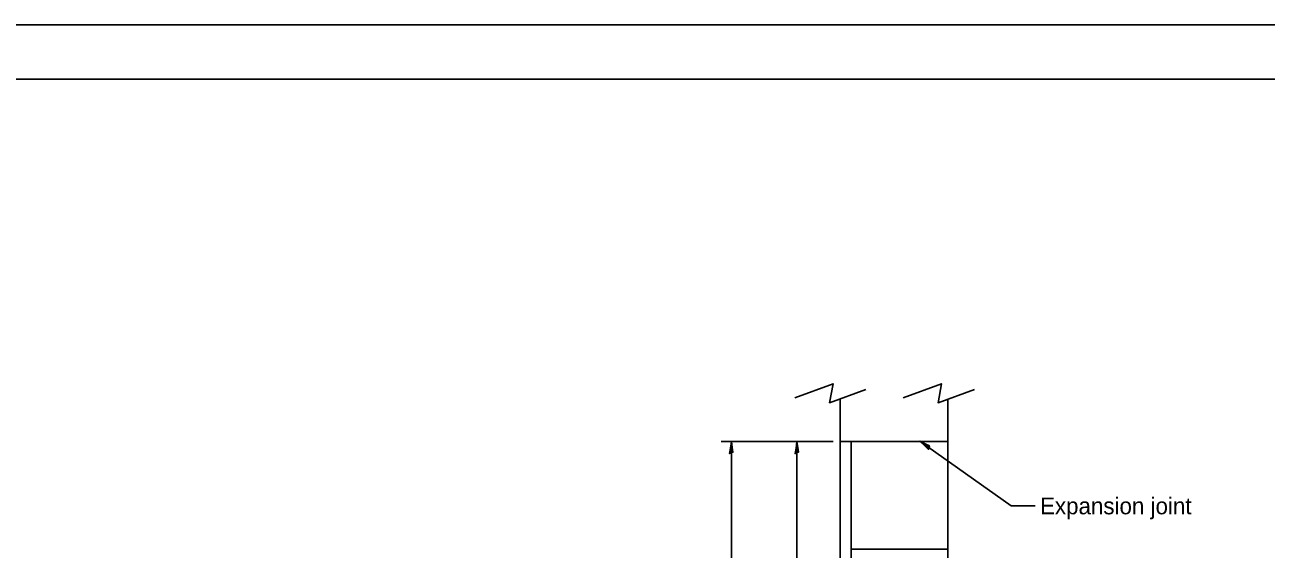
# Model space of a CAD drawing. Extents: x -0.01 to 2.83, y -0.1 to 1.83.
# Drawn here: x 1.218 to 2.171, y 1.431 to 1.833 of the extents above; entities that cross this region are included whole.
import ezdxf

# ---------------------------------------------------------------- set-up
doc = ezdxf.new("R2010")
doc.units = 0
for name, color, linetype in [('RD_Pr_Roadway_Dimensions', 7, 'Continuous'), ('RD_Pr_Roadway_Notes', 7, 'Continuous'), ('SH_General_Details', 7, 'Continuous'), ('SH_Printer_Plotting_Border', 7, 'Continuous')]:
    doc.layers.add(name, color=color, linetype=linetype)

msp = doc.modelspace()

# ---------------------------------------------------------------- linework, layer by layer
at = {"layer": 'RD_Pr_Roadway_Dimensions'}
for p, q in [((1.83881, 1.51329), (1.75271, 1.51329)), ((1.76077, 0.85329), (1.76077, 1.51329)), ((1.81107, 1.18329), (1.81107, 1.51329))]:
    msp.add_line(p, q, dxfattribs=at)
for points in [[(1.76065, 1.50487), (1.76191, 1.50515), (1.76137, 1.50871), (1.76077, 1.51329), (1.7601, 1.5084), (1.75935, 1.50412), (1.76065, 1.50487), (1.76148, 1.50525), (1.76077, 1.51021), (1.75981, 1.50478), (1.76088, 1.50558), (1.76074, 1.50787), (1.7604, 1.50567)], [(1.81095, 1.50487), (1.8122, 1.50515), (1.81166, 1.50871), (1.81107, 1.51329), (1.8104, 1.5084), (1.80965, 1.50412), (1.81095, 1.50487), (1.81178, 1.50525), (1.81106, 1.51021), (1.81011, 1.50478), (1.81118, 1.50558), (1.81103, 1.50787), (1.8107, 1.50567)]]:
    msp.add_lwpolyline(points, dxfattribs=at)
at = {"layer": 'RD_Pr_Roadway_Notes'}
for points in [[(1.99393, 1.46394), (1.9756, 1.46394), (1.90553, 1.51379)], [(1.91232, 1.50881), (1.91282, 1.51), (1.9096, 1.51162), (1.90553, 1.51379), (1.90912, 1.51041), (1.91218, 1.50732), (1.91232, 1.50881), (1.91249, 1.5097), (1.90803, 1.512), (1.9119, 1.50808), (1.91187, 1.50941), (1.90993, 1.51062), (1.91152, 1.50907)]]:
    msp.add_lwpolyline(points, dxfattribs=at)
at = {"layer": 'SH_General_Details'}
for p, q in [((2.83333, 1.83333), (-0.00001, 1.83333)), ((1.84431, 1.54629), (1.84431, 0.82271)), ((1.92681, 0.82271), (1.92681, 1.54629)), ((1.92681, 1.51329), (1.84431, 1.51329)), ((1.85256, 1.51329), (1.85256, 0.85329)), ((1.92681, 1.43079), (1.85256, 1.43079))]:
    msp.add_line(p, q, dxfattribs=at)
msp.add_lwpolyline([(0.16666, 1.79167), (2.79166, 1.79167), (2.79166, 0.04167), (0.16666, 0.04167)], close=True, dxfattribs=at)
for points in [[(1.80931, 1.54705), (1.83875, 1.55774), (1.8361, 1.54312), (1.86398, 1.55325)], [(1.89261, 1.54705), (1.92205, 1.55774), (1.9194, 1.54312), (1.94728, 1.55325)]]:
    msp.add_lwpolyline(points, dxfattribs=at)
at = {"layer": 'SH_Printer_Plotting_Border'}
msp.add_lwpolyline([(-0.00001, 0), (2.83333, 0), (2.83333, 1.83333), (-0.00001, 1.83333)], close=True, dxfattribs=at)

# ---------------------------------------------------------------- texts
at = {"layer": 'RD_Pr_Roadway_Notes'}
msp.add_text('Expansion joint', height=0.0128333, dxfattribs=at).set_placement((1.99772, 1.45752))

doc.saveas('drawing.dxf')
